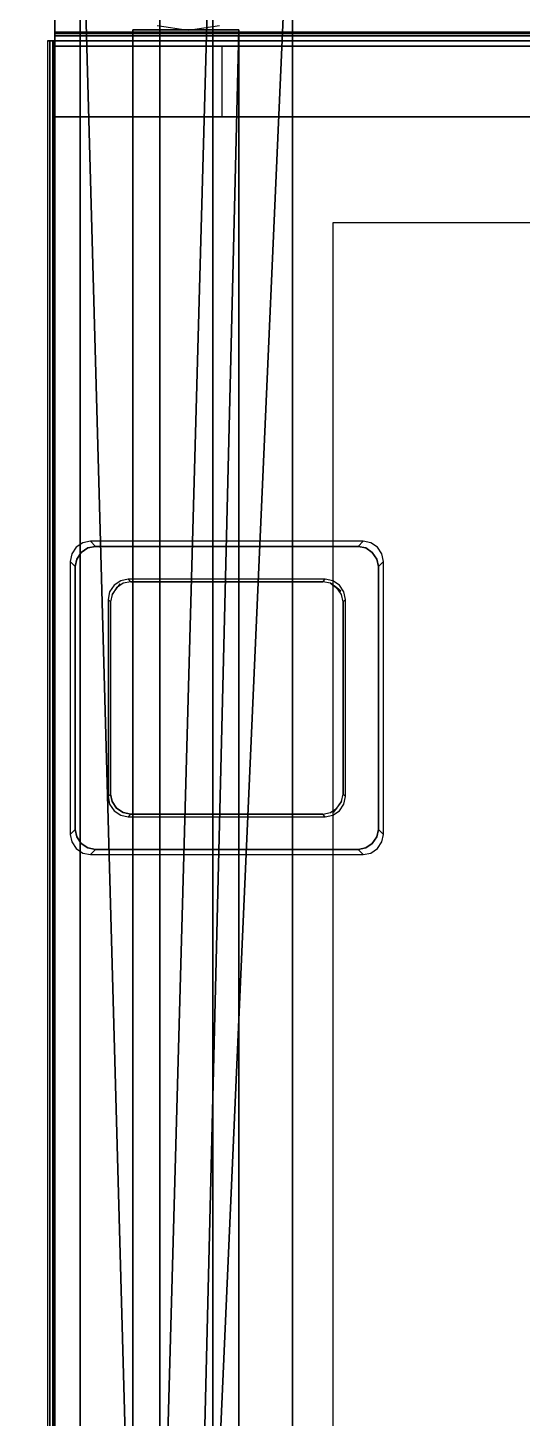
# Model space of a CAD drawing. Units: millimetres at full size, sheet at 1:50. Extents: x -9750 to 9750, y -6680 to 6675.
# Drawn here: x -1733.8 to -1636, y 4726 to 5001.1 of the extents above; entities that cross this region are included whole.
import ezdxf

# ---------------------------------------------------------------- set-up
doc = ezdxf.new("R2010")
doc.units = ezdxf.units.MM
doc.header["$LTSCALE"] = 50
doc.layers.add('0-A_汎用オブジェクト（実装）', color=4, linetype='Continuous')

msp = doc.modelspace()

# ---------------------------------------------------------------- wipeouts: each hides what was drawn before it
msp.add_wipeout([(296.23, 5045.05), (-3865.77, 5045.05), (-3865.77, 3795.05), (-3865.77, 3795.05)])

# ---------------------------------------------------------------- next in the draw order: wipeouts: each hides what was drawn before it
msp.add_wipeout([(296.23, 5045.05), (-3865.77, 3795.05), (296.23, 3795.05), (296.23, 3795.05)])

# ---------------------------------------------------------------- next in the draw order: linework, layer by layer
at = {"layer": '0-A_汎用オブジェクト（実装）'}
for p, q in [((-1723.44, 4095.05), (-1723.44, 5045.05)), ((-1723.44, 4095.05), (-1723.44, 5045.05)), ((-1723.44, 4095.05), (-1723.44, 5045.05)), ((-1723.44, 4095.05), (-1723.44, 5045.05)), ((-1697.21, 5045.05), (-1697.21, 4095.05)), ((-1697.21, 5045.05), (-1697.21, 4095.05)), ((-1681.47, 5045.05), (-1681.47, 4095.05)), ((-1681.47, 5045.05), (-1681.47, 4095.05)), ((-1728.45, 4983.52), (-1728.45, 5013.27)), ((-1702.07, 5000.57), (-1708.23, 5001.54)), ((-1702.07, 5000.57), (-1708.23, 5001.54)), ((-1695.92, 5001.54), (-1702.07, 5000.57)), ((-1695.92, 5001.54), (-1702.07, 5000.57)), ((-868.45, 4999.52), (-1728.45, 4999.52)), ((-1713.04, 4139.4), (-1713.04, 5000.7)), ((-1713.04, 4139.4), (-1713.04, 5000.7)), ((-1713.04, 5000.7), (-1692.05, 5000.7)), ((-1713.04, 5000.7), (-1692.05, 5000.7)), ((-1692.05, 5000.7), (-1692.05, 4139.4)), ((-1729.94, 4998.52), (-1728.45, 4998.52)), ((-868.45, 4998.52), (-1728.45, 4998.52)), ((-1728.45, 4159.52), (-1728.45, 4998.52)), ((-1695.45, 4997.52), (-1695.45, 4983.52)), ((-901.45, 4997.52), (-1695.45, 4997.52)), ((-868.45, 4983.52), (-1728.45, 4983.52)), ((-868.45, 4983.52), (-1728.45, 4983.52)), ((-1728.45, 4159.52), (-1728.45, 4983.52)), ((-901.45, 4983.52), (-1695.45, 4983.52)), ((-1673.44, 4962.55), (-1673.44, 4212.55)), ((-923.44, 4962.55), (-1673.44, 4962.55))]:
    msp.add_line(p, q, dxfattribs=at)
for points in [[(-1723.44, 4095.05), (-1697.21, 4095.05), (-1697.21, 5045.05), (-1723.44, 4095.05), (-1697.21, 5045.05), (-1723.44, 5045.05)], [(-1723.44, 4095.05), (-1697.21, 5045.05), (-1723.44, 5045.05)], [(-1697.21, 4095.05), (-1723.44, 5045.05), (-1723.44, 4095.05)], [(-1697.21, 4095.05), (-1697.21, 5045.05), (-1723.44, 5045.05)], [(-1723.44, 4095.05), (-1681.47, 4095.05), (-1681.47, 5045.05)], [(-1723.44, 4095.05), (-1681.47, 5045.05), (-1723.44, 5045.05)], [(-1723.44, 4095.05), (-1681.47, 4095.05), (-1681.47, 5045.05)], [(-1723.44, 4095.05), (-1681.47, 5045.05), (-1723.44, 5045.05)], [(-1707.7, 4110.71), (-889.18, 4110.71), (-889.18, 5029.39), (-1707.7, 4110.71), (-889.18, 5029.39), (-1707.7, 5029.39)], [(-1707.7, 4110.71), (-889.18, 5029.39), (-1707.7, 5029.39)], [(-868.45, 5013.27), (-1728.45, 5013.27), (-1728.45, 5000.27), (-868.45, 5000.27)], [(-868.45, 5000.01), (-868.45, 5013.01), (-1728.45, 5013.01), (-1728.45, 5000.01)], [(-868.45, 5000.27), (-1728.45, 5000.27), (-1728.45, 4999.52), (-868.45, 4999.52)], [(-1728.45, 4998.52), (-868.45, 4998.52), (-868.45, 5000.01), (-1728.45, 5000.01)], [(-1728.45, 4997.52), (-868.45, 4997.52), (-868.45, 4999.52), (-1728.45, 4999.52)], [(-1713.04, 4139.4), (-1692.05, 5000.7), (-1713.04, 5000.7)], [(-1713.04, 4139.4), (-1692.05, 4139.4), (-1692.05, 5000.7)], [(-1713.04, 4139.4), (-1692.05, 5000.7), (-1713.04, 5000.7)], [(-1713.04, 4139.4), (-1692.05, 4139.4), (-1692.05, 5000.7)], [(-1729.94, 4159.52), (-1729.44, 4159.52), (-1729.44, 4998.52), (-1729.94, 4998.52)], [(-1729.44, 4159.52), (-1728.45, 4159.52), (-1728.45, 4998.52), (-1729.44, 4998.52)], [(-1728.95, 4159.52), (-1728.45, 4159.52), (-1728.45, 4998.52), (-1728.71, 4998.52)], [(-1728.45, 4159.52), (-1728.45, 4998.52), (-1728.94, 4998.52), (-1728.94, 4159.52)], [(-1728.45, 4159.52), (-1728.45, 4998.52), (-1728.94, 4998.52), (-1728.94, 4159.52)], [(-868.45, 4997.52), (-868.45, 4998.52), (-1728.45, 4998.52), (-1728.45, 4997.52)], [(-868.45, 4983.52), (-868.45, 4997.52), (-1728.45, 4997.52), (-1728.45, 4983.52)], [(-868.45, 4997.52), (-1728.45, 4997.52), (-1728.45, 4983.52), (-868.45, 4983.52)], [(-901.45, 4983.52), (-901.45, 4997.52), (-1695.45, 4997.52), (-1695.45, 4983.52)], [(-901.45, 4997.52), (-1695.45, 4997.52), (-1695.45, 4983.52), (-901.45, 4983.52)], [(-1728.45, 4159.52), (-868.45, 4159.52), (-868.45, 4983.52), (-1728.45, 4983.52)], [(-868.45, 4159.52), (-868.45, 4983.52), (-1728.45, 4983.52), (-1728.45, 4159.52)], [(-1673.44, 4212.55), (-923.44, 4212.55), (-923.44, 4962.55), (-1673.44, 4962.55)], [(-1673.44, 4212.55), (-923.44, 4212.55), (-923.44, 4962.55), (-1673.44, 4962.55)], [(-1725.13, 4897.01), (-1725.45, 4895.52), (-1724.45, 4894.52), (-1724.13, 4896.01), (-1723.25, 4897.33), (-1721.93, 4898.21), (-1720.45, 4898.52), (-1721.45, 4899.52), (-1722.93, 4899.21), (-1724.25, 4898.33)], [(-1665.96, 4899.21), (-1667.45, 4899.52), (-1721.45, 4899.52), (-1722.93, 4899.21), (-1724.25, 4898.33), (-1725.13, 4897.01), (-1725.45, 4895.52), (-1725.45, 4841.52), (-1725.13, 4840.04), (-1724.25, 4838.72), (-1722.93, 4837.84), (-1721.45, 4837.52), (-1667.45, 4837.52), (-1665.96, 4837.84), (-1664.65, 4838.72), (-1663.76, 4840.04), (-1663.45, 4841.52), (-1663.45, 4895.52), (-1663.76, 4897.01), (-1664.65, 4898.33)], [(-1720.45, 4898.52), (-1721.93, 4898.21), (-1723.25, 4897.33), (-1724.13, 4896.01), (-1724.45, 4894.52), (-1724.45, 4842.52), (-1724.13, 4841.04), (-1723.25, 4839.72), (-1721.93, 4838.84), (-1720.45, 4838.52), (-1668.45, 4838.52), (-1666.96, 4838.84), (-1665.65, 4839.72), (-1664.76, 4841.04), (-1664.45, 4842.52), (-1664.45, 4894.52), (-1664.76, 4896.01), (-1665.65, 4897.33), (-1666.96, 4898.21), (-1668.45, 4898.52)], [(-1668.45, 4898.52), (-1667.45, 4899.52), (-1721.45, 4899.52), (-1720.45, 4898.52)], [(-1665.96, 4899.21), (-1667.45, 4899.52), (-1668.45, 4898.52), (-1666.96, 4898.21), (-1665.65, 4897.33), (-1664.76, 4896.01), (-1664.45, 4894.52), (-1663.45, 4895.52), (-1663.76, 4897.01), (-1664.65, 4898.33)], [(-1724.45, 4894.52), (-1725.45, 4895.52), (-1725.45, 4841.52), (-1724.45, 4842.52)], [(-1664.45, 4842.52), (-1663.45, 4841.52), (-1663.45, 4895.52), (-1664.45, 4894.52)], [(-1673.46, 4891.71), (-1674.95, 4892.02), (-1713.95, 4892.02), (-1715.43, 4891.71), (-1716.75, 4890.83), (-1717.63, 4889.51), (-1717.95, 4888.02), (-1717.95, 4849.02), (-1717.63, 4847.54), (-1716.75, 4846.22), (-1715.43, 4845.34), (-1713.95, 4845.02), (-1674.95, 4845.02), (-1673.46, 4845.34), (-1672.15, 4846.22), (-1671.26, 4847.54), (-1670.95, 4849.02), (-1670.95, 4888.02), (-1671.26, 4889.51), (-1672.15, 4890.83)], [(-1713.45, 4891.52), (-1714.93, 4891.21), (-1716.25, 4890.33), (-1717.13, 4889.01), (-1717.45, 4887.52), (-1717.45, 4849.52), (-1717.13, 4848.04), (-1716.25, 4846.72), (-1714.93, 4845.84), (-1713.45, 4845.52), (-1675.45, 4845.52), (-1673.96, 4845.84), (-1672.65, 4846.72), (-1671.76, 4848.04), (-1671.45, 4849.52), (-1671.45, 4887.52), (-1671.76, 4889.01), (-1672.65, 4890.33), (-1673.96, 4891.21), (-1675.45, 4891.52)], [(-1713.95, 4892.02), (-1713.45, 4891.52), (-1675.45, 4891.52), (-1674.95, 4892.02)], [(-1715.56, 4891.09), (-1716.25, 4890.33), (-1717.13, 4889.01)], [(-1671.88, 4889.64), (-1672.65, 4890.33), (-1673.96, 4891.21)], [(-1717.95, 4849.02), (-1717.45, 4849.52), (-1717.45, 4887.52), (-1717.95, 4888.02)], [(-1670.95, 4888.02), (-1671.45, 4887.52), (-1671.45, 4849.52), (-1670.95, 4849.02)], [(-1717.13, 4848.04), (-1717.45, 4849.52), (-1717.95, 4849.02), (-1717.63, 4847.54), (-1716.75, 4846.22), (-1715.43, 4845.34), (-1713.95, 4845.02), (-1713.45, 4845.52), (-1714.93, 4845.84), (-1716.25, 4846.72)], [(-1673.33, 4845.96), (-1672.65, 4846.72), (-1671.76, 4848.04)], [(-1674.95, 4845.02), (-1675.45, 4845.52), (-1713.45, 4845.52), (-1713.95, 4845.02)], [(-1722.93, 4837.84), (-1721.45, 4837.52), (-1720.45, 4838.52), (-1721.93, 4838.84), (-1723.25, 4839.72), (-1724.13, 4841.04), (-1724.45, 4842.52), (-1725.45, 4841.52), (-1725.13, 4840.04), (-1724.25, 4838.72)], [(-1663.76, 4840.04), (-1663.45, 4841.52), (-1664.45, 4842.52), (-1664.76, 4841.04), (-1665.65, 4839.72), (-1666.96, 4838.84), (-1668.45, 4838.52), (-1667.45, 4837.52), (-1665.96, 4837.84), (-1664.65, 4838.72)], [(-1720.45, 4838.52), (-1721.45, 4837.52), (-1667.45, 4837.52), (-1668.45, 4838.52)]]:
    msp.add_lwpolyline(points, close=True, dxfattribs=at)
for points in [[(-889.18, 4110.71), (-1707.7, 4110.71), (-1707.7, 5029.39)], [(-1707.7, 4110.71), (-1707.7, 5029.39), (-889.18, 5029.39)], [(-1692.05, 5000.7), (-1692.05, 4139.4), (-1713.04, 4139.4)]]:
    msp.add_lwpolyline(points, dxfattribs=at)

doc.saveas('drawing.dxf')
